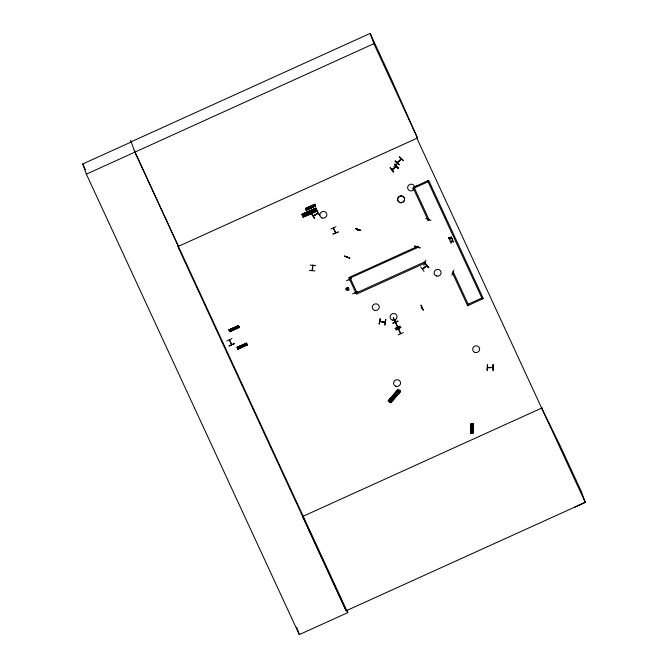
<?xml version="1.0" encoding="UTF-8"?>
<svg xmlns="http://www.w3.org/2000/svg" width="668" height="668" viewBox="0 0 668 668"><rect width="100%" height="100%" fill="white"/><g stroke="black" fill="none" stroke-linecap="round" stroke-linejoin="round"><path stroke-width="1" d="M487.156 370.348L487.481 364.828L487.181 370.339M487.465 370.348L487.473 364.828M493.109 364.728L493.084 370.239L493.201 364.795M493.143 364.728L493.093 370.164M493.385 370.231L493.435 364.795M470.664 433.398L471.324 433.398L470.673 433.398L471.032 423.579L473.036 423.57L472.819 433.423L472.184 433.415L472.827 423.604M471.274 433.398L471.691 423.587L471.165 423.545L470.698 433.398L472.827 433.423L472.802 423.612M470.915 433.398L471.399 423.587M471.8 423.52L472.368 423.529M470.781 433.323L472.668 433.373L472.201 433.423L472.568 423.612M472.877 423.529L472.668 433.398M472.543 433.423L473.027 423.57L472.543 423.604M426.785 265.639L422.368 268.995L426.685 265.68M229.324 339.878L231.52 344.68M392.2 169.847L392.375 169.263M396.015 166.716L392.575 169.597M395.539 322.886L395.523 322.577M397.477 327.053L397.769 327.136M309.468 270.465L315.054 270.899M414.77 246.275L420.089 247.861L414.778 246.241M395.055 320.055L394.354 319.964M421.859 307.664L421.341 307.864L421.784 307.631M310.102 265.129L315.688 265.48M312.991 265.355L312.39 270.715L312.465 270.248M312.674 265.305L312.632 265.68M317.592 213.526L313.584 215.831M347.126 257.005L347.444 256.462M357.756 230.176L357.914 229.508L357.672 229.951M357.914 230.293L358.09 229.575M417.425 246.776L417.834 246.409L417.241 246.417M428.213 219.338L428.013 220.031L428.438 219.63M379.173 324.08L380.217 318.644L379.123 323.997M379.674 321.166L379.791 321.575L379.8 321.124M384.701 321.926L384.701 322.343M385.828 319.621L384.977 325.015M385.728 319.538L384.71 324.965M395.865 165.038L396.124 165.255M414.895 186.982L414.461 186.464L414.644 186.965M394.905 319.872L394.404 320.114L394.796 319.705M421.299 307.789L421.942 307.656M344.554 256.078L349.698 258.265M414.853 246.049L420.072 247.778M397.209 162.491L397.477 162.85L401.259 158.892M355.56 228.481L360.695 230.535M347.502 256.629L347.302 256.879M355.468 228.681L360.778 230.335L355.543 228.489M425.766 218.511L430.994 220.365M417.809 246.459L417.659 246.859M423.821 265.38L425.833 260.244M425.324 262.708L425.433 262.841M452.311 272.185L452.687 272.519M451.927 275.158L453.964 270.039M349.272 279.792L349.205 279.5M354.917 292.442L355.075 292.834L355.159 292.359M426.885 265.864L422.594 269.187L422.351 268.803M229.425 339.594L231.704 344.379M335.52 232.681L333.349 228.022L335.728 232.522M398.746 329.332L398.262 328.723M400.349 333.349L400.691 333.432M391.974 169.747L396.583 166.524M450.265 238.15L448.512 237.883L450.265 238.15L451.209 236.622L451.418 237.082C448.687 238.885 454.248 238.251 450.599 238.134M450.048 238.409L448.696 238.276L450.048 238.409L449.472 239.979L450.407 238.476L452.186 238.752L450.407 238.476M450.015 241.148L451.735 241.332L452.687 239.812L452.102 241.399L453.48 241.54L452.102 241.399M451.877 241.657C449.714 245.315 452.052 240.004 453.63 241.849M397.669 162.332C395.264 164.512 403.088 157.047 401 159.452M452.069 241.315L452.887 240.263M450.073 238.493L449.272 239.52M400.332 333.232L400.458 333.541M395.114 161.13L399.23 164.729L395.272 160.971M399.172 164.779L395.114 161.138M390.504 402.57L388.258 400.85L398.136 389.411L400.591 391.39L390.671 402.804L400.583 391.39M388.3 400.884L398.278 389.477L398.888 390.003L388.985 401.435L388.258 400.85M388.567 401.101L398.287 389.511L388.384 400.909M388.793 401.259L398.554 389.736M390.129 402.345L399.898 390.838M390.087 402.311L399.99 390.863L400.433 391.248L390.496 402.645L389.962 402.236M390.279 402.487L400.149 391.039M400.316 391.172L390.513 402.629M395.932 166.649L396.567 166.599L391.966 169.563M397.393 162.85L401.351 159.059M399.347 156.963L403.497 160.646L399.598 156.83M420.665 266.95L424.046 271.291M390.104 167.868L393.711 171.952L390.304 167.71M390.296 167.626L393.711 171.952M311.647 214.036L314.778 218.469L311.672 214.002M425.416 262.925L424.965 262.574M393.761 166.691L398.12 163.151M414.803 186.764L414.344 186.698L414.636 187.09M417.007 185.303L412.64 188.869M425.174 263.618L428.823 267.651L425.232 263.559M394.846 164.32L398.462 168.394L394.905 164.27M316.415 210.812L319.747 215.205L316.473 210.854M425.149 263.518L428.58 267.843M425.399 263.434L428.814 267.651M395.072 164.144L398.454 168.394M398.245 168.536L394.83 164.228M425.316 263.117L425.224 262.967M452.779 272.669L452.278 272.469L452.787 272.26M392.141 169.906L391.974 169.488M574.889 507.129L585.251 502.344L581.536 491.957L559.742 444.821L541.664 408.081M131.145 141.8L370.181 33.4L391.974 80.536L417.442 137.95L416.882 138.209L585.251 502.344L346.224 610.744L177.847 246.601L417.475 138.017L373.863 43.679L370.181 33.4M346.767 609.842L347.761 612.623L299.289 634.6L86.389 174.148L82.748 163.969L131.212 141.992M86.389 174.148L373.863 43.679M314.954 204.583L305.785 209.042L305.526 208.483L314.82 204.308L315.597 205.986L306.37 210.328L306.128 209.802L315.446 205.669L315.663 206.136M305.627 208.692L314.845 204.35L305.526 208.474M305.769 209.009L315.012 204.709L305.785 209.042M315.321 205.385L315.004 204.926M306.228 210.011L315.463 205.702L306.119 209.794M429.073 219.714L428.121 220.29L412.999 187.583L428.647 180.335M330.819 229.041L335.962 226.711M333.081 233.917L338.375 231.946L333.132 234.034M229.049 329.833L238.593 326.193L229.291 330.368L229.049 329.842L238.326 325.625L239.194 327.512L229.892 331.687L229.65 331.161L238.969 327.028L229.65 331.153M229.066 329.875L238.367 325.708L229.149 330.05M229.191 330.151L238.518 326.026M238.843 326.744L238.526 326.285M229.692 331.244L238.985 327.061M229.909 331.72L239.077 327.262M424.831 262.591L424.94 263.1L356.445 294.162L348.788 277.604L417.283 246.542L417.725 247.494L349.18 278.431M226.819 340.956L231.938 338.567M229.207 346.116L234.201 343.444M229.099 345.874L234.351 343.803M424.456 262.023L355.96 293.085M246.634 343.577L237.391 347.886L237.148 347.36L246.442 343.177L247.218 344.863L237.992 349.205L237.75 348.679L247.068 344.546L237.933 349.072L247.193 344.822M246.467 343.227L237.148 347.343L246.467 343.227L246.684 343.694L237.407 347.911L246.692 343.711M246.943 344.262L246.626 343.795M247.068 344.546L237.75 348.679L247.143 344.705M483.29 298.512L467.642 305.76L452.512 273.045L453.463 272.469M400.85 327.404L395.832 329.992L400.842 327.395M398.771 329.291L398.312 328.873L400.433 333.549M398.12 334.935L403.255 332.606M542.232 407.822L302.637 516.481L346.024 610.836M346.5 280.769L351.669 278.506M352.595 293.953L357.739 291.632M423.069 310.186L420.898 305.218M394.537 320.256L395.005 320.047M397.994 321.099L392.751 323.212L398.003 321.124M395.565 322.661L393.285 317.659L397.552 327.236M395.122 328.414L400.241 326.034L395.231 328.664M302.237 214.962L301.944 214.311L315.922 208.132L317.183 210.988L303.189 217.125L317.175 210.954M316.156 208.65L302.328 215.163L316.306 209L315.981 208.266L301.944 214.311M302.22 214.912L316.223 208.8M302.963 216.616L316.882 210.303M317.1 210.787L316.857 210.253L302.821 216.282M317.041 210.662L303.122 216.95M313.359 216.123L317.951 213.251L313.209 215.898M421.107 305.126L423.345 310.052M492.992 367.65L492.942 367.225M396.032 164.887L396.374 165.246M385.019 322.285L379.783 321.316M493.034 367.417L487.44 367.383M488.074 367.609L492.441 367.525M471.124 424.547L472.994 424.564M470.965 428.823L472.819 428.798M470.923 429.816L472.794 429.833M385.077 322.427L379.8 321.542M380.267 321.492L384.551 322.185M487.607 367.751L492.992 367.475M348.145 287.349C340.922 288.843 352.044 293.444 348.137 287.34M452.871 272.477L452.428 272.126M398.687 389.828L388.834 401.293M397.268 390.646L399.397 392.358M392.959 395.623L395.072 397.285M391.064 397.819L393.176 399.472M391.523 401.46L389.369 399.698M315.546 205.903L306.27 210.111M238.969 327.036L239.186 327.495M317.008 210.595L303.097 216.9L302.88 216.415M428.689 180.46L483.34 298.638M451.977 238.267L452.186 238.752M453.447 241.457L453.664 241.933M448.512 237.883L448.721 238.359M449.981 241.064L451.551 241.674L450.942 243.16M429.123 219.839L413.951 186.998M453.514 272.594L468.594 305.184M424.506 262.148L424.94 263.1M398.512 328.84L400.716 333.424M315.939 208.174L301.961 214.336L303.205 217.15M316.081 208.491L302.111 214.679M313.893 204.784L314.653 206.42M310.612 208.249L309.86 206.612M309.668 208.675L308.917 207.038M308.082 207.422L308.833 209.059M307.138 207.848L307.898 209.485M237.424 326.143L238.175 327.779M245.515 343.653L246.275 345.289M233.382 327.971L234.134 329.608M232.439 328.397L233.19 330.034M231.604 328.781L232.347 330.376M240.455 347.928L239.703 346.291M230.66 329.207L231.404 330.802M230.786 331.128L230.034 329.491M238.885 348.646L238.134 347.009M229.091 329.917L229.834 331.52M237.173 347.393L238.008 349.239M134.827 152.087L347.761 612.623M82.748 163.969L85.37 169.647M134.26 150.333L178.414 246.35M314.803 204.274L315.062 204.817M247.026 344.471L247.285 345.014M238.334 325.633L238.585 326.176M314.553 208.892L315.655 211.355M308.466 211.572L309.551 213.985M307.046 212.199L308.132 214.612M305.785 212.758L306.896 215.221M304.366 213.384L305.476 215.847M303.422 213.802L304.508 216.215M306.387 210.37L305.643 208.725M482.296 298.972L427.645 180.786M481.853 298.011L468.151 304.224M428.088 181.738L414.394 187.95M427.971 219.78L428.121 220.29M414.569 186.948A3.524 3.373 -19.7 0 1 409.843 190.747A3.524 3.373 -19.7 0 1 408.908 184.978A3.524 3.373 -19.7 0 1 414.569 186.948L414.619 187.107M421.374 307.647L421.341 307.723M397.736 326.944L395.489 322.143M394.437 319.863L394.613 320.281M356.954 292.634L350.182 277.98M394.07 398.437L391.932 396.734M349.13 279.474L349.306 279.892M392.174 400.633L390.045 398.921M307.255 209.735L306.512 208.132M312.741 265.196L312.098 270.49M242.225 347.084L241.482 345.481M241.282 347.51L240.538 345.915M239.503 348.32L238.76 346.717M130.644 140.247L134.861 152.17M296.642 627.202L299.289 634.6M344.563 256.178L349.781 258.032L344.563 256.178M471.466 429.182L472.268 429.399L471.466 429.182M346.542 288.518L347.001 289.795L348.337 289.319L347.878 288.042L346.542 288.518M232.89 328.831L233.658 329.099L232.89 328.831M240.981 346.35L241.758 346.617L240.981 346.35M309.359 207.472L310.136 207.74L309.359 207.472M472.752 430.676L470.882 430.668L472.752 430.676M472.719 431.678L470.848 431.662L472.727 431.712M472.693 432.338L470.823 432.321L472.693 432.338M374.498 310.361A3.515 3.365 -19.7 0 0 379.215 306.57A3.515 3.365 -19.7 0 0 373.571 304.608A3.515 3.365 -19.7 0 0 374.498 310.361M392.308 320.072A3.515 3.365 -19.7 0 0 397.026 316.273A3.515 3.365 -19.7 0 0 391.373 314.311A3.515 3.365 -19.7 0 0 392.308 320.072M395.815 386.263A3.515 3.365 -19.7 0 0 400.533 382.472A3.515 3.365 -19.7 0 0 394.888 380.51A3.515 3.365 -19.7 0 0 395.815 386.263M436.354 275.976A3.515 3.365 -19.7 0 0 441.072 272.177A3.515 3.365 -19.7 0 0 435.427 270.214A3.515 3.365 -19.7 0 0 436.354 275.976M474.906 352.387A3.515 3.365 -19.7 0 0 479.616 348.596A3.515 3.365 -19.7 0 0 473.971 346.625A3.515 3.365 -19.7 0 0 474.906 352.387M322.085 217.993A3.524 3.373 -19.7 0 0 326.819 214.194A3.524 3.373 -19.7 0 0 321.158 212.224A3.524 3.373 -19.7 0 0 322.085 217.993M399.856 202.571A3.524 3.373 -19.7 0 0 404.583 198.763A3.507 3.357 -19.7 0 0 398.905 196.743A3.507 3.357 -19.7 0 0 399.831 202.487A3.507 3.357 -19.7 0 0 404.541 198.705A3.524 3.373 -19.7 0 0 398.921 196.801A3.524 3.373 -19.7 0 0 399.856 202.571"/></g></svg>
